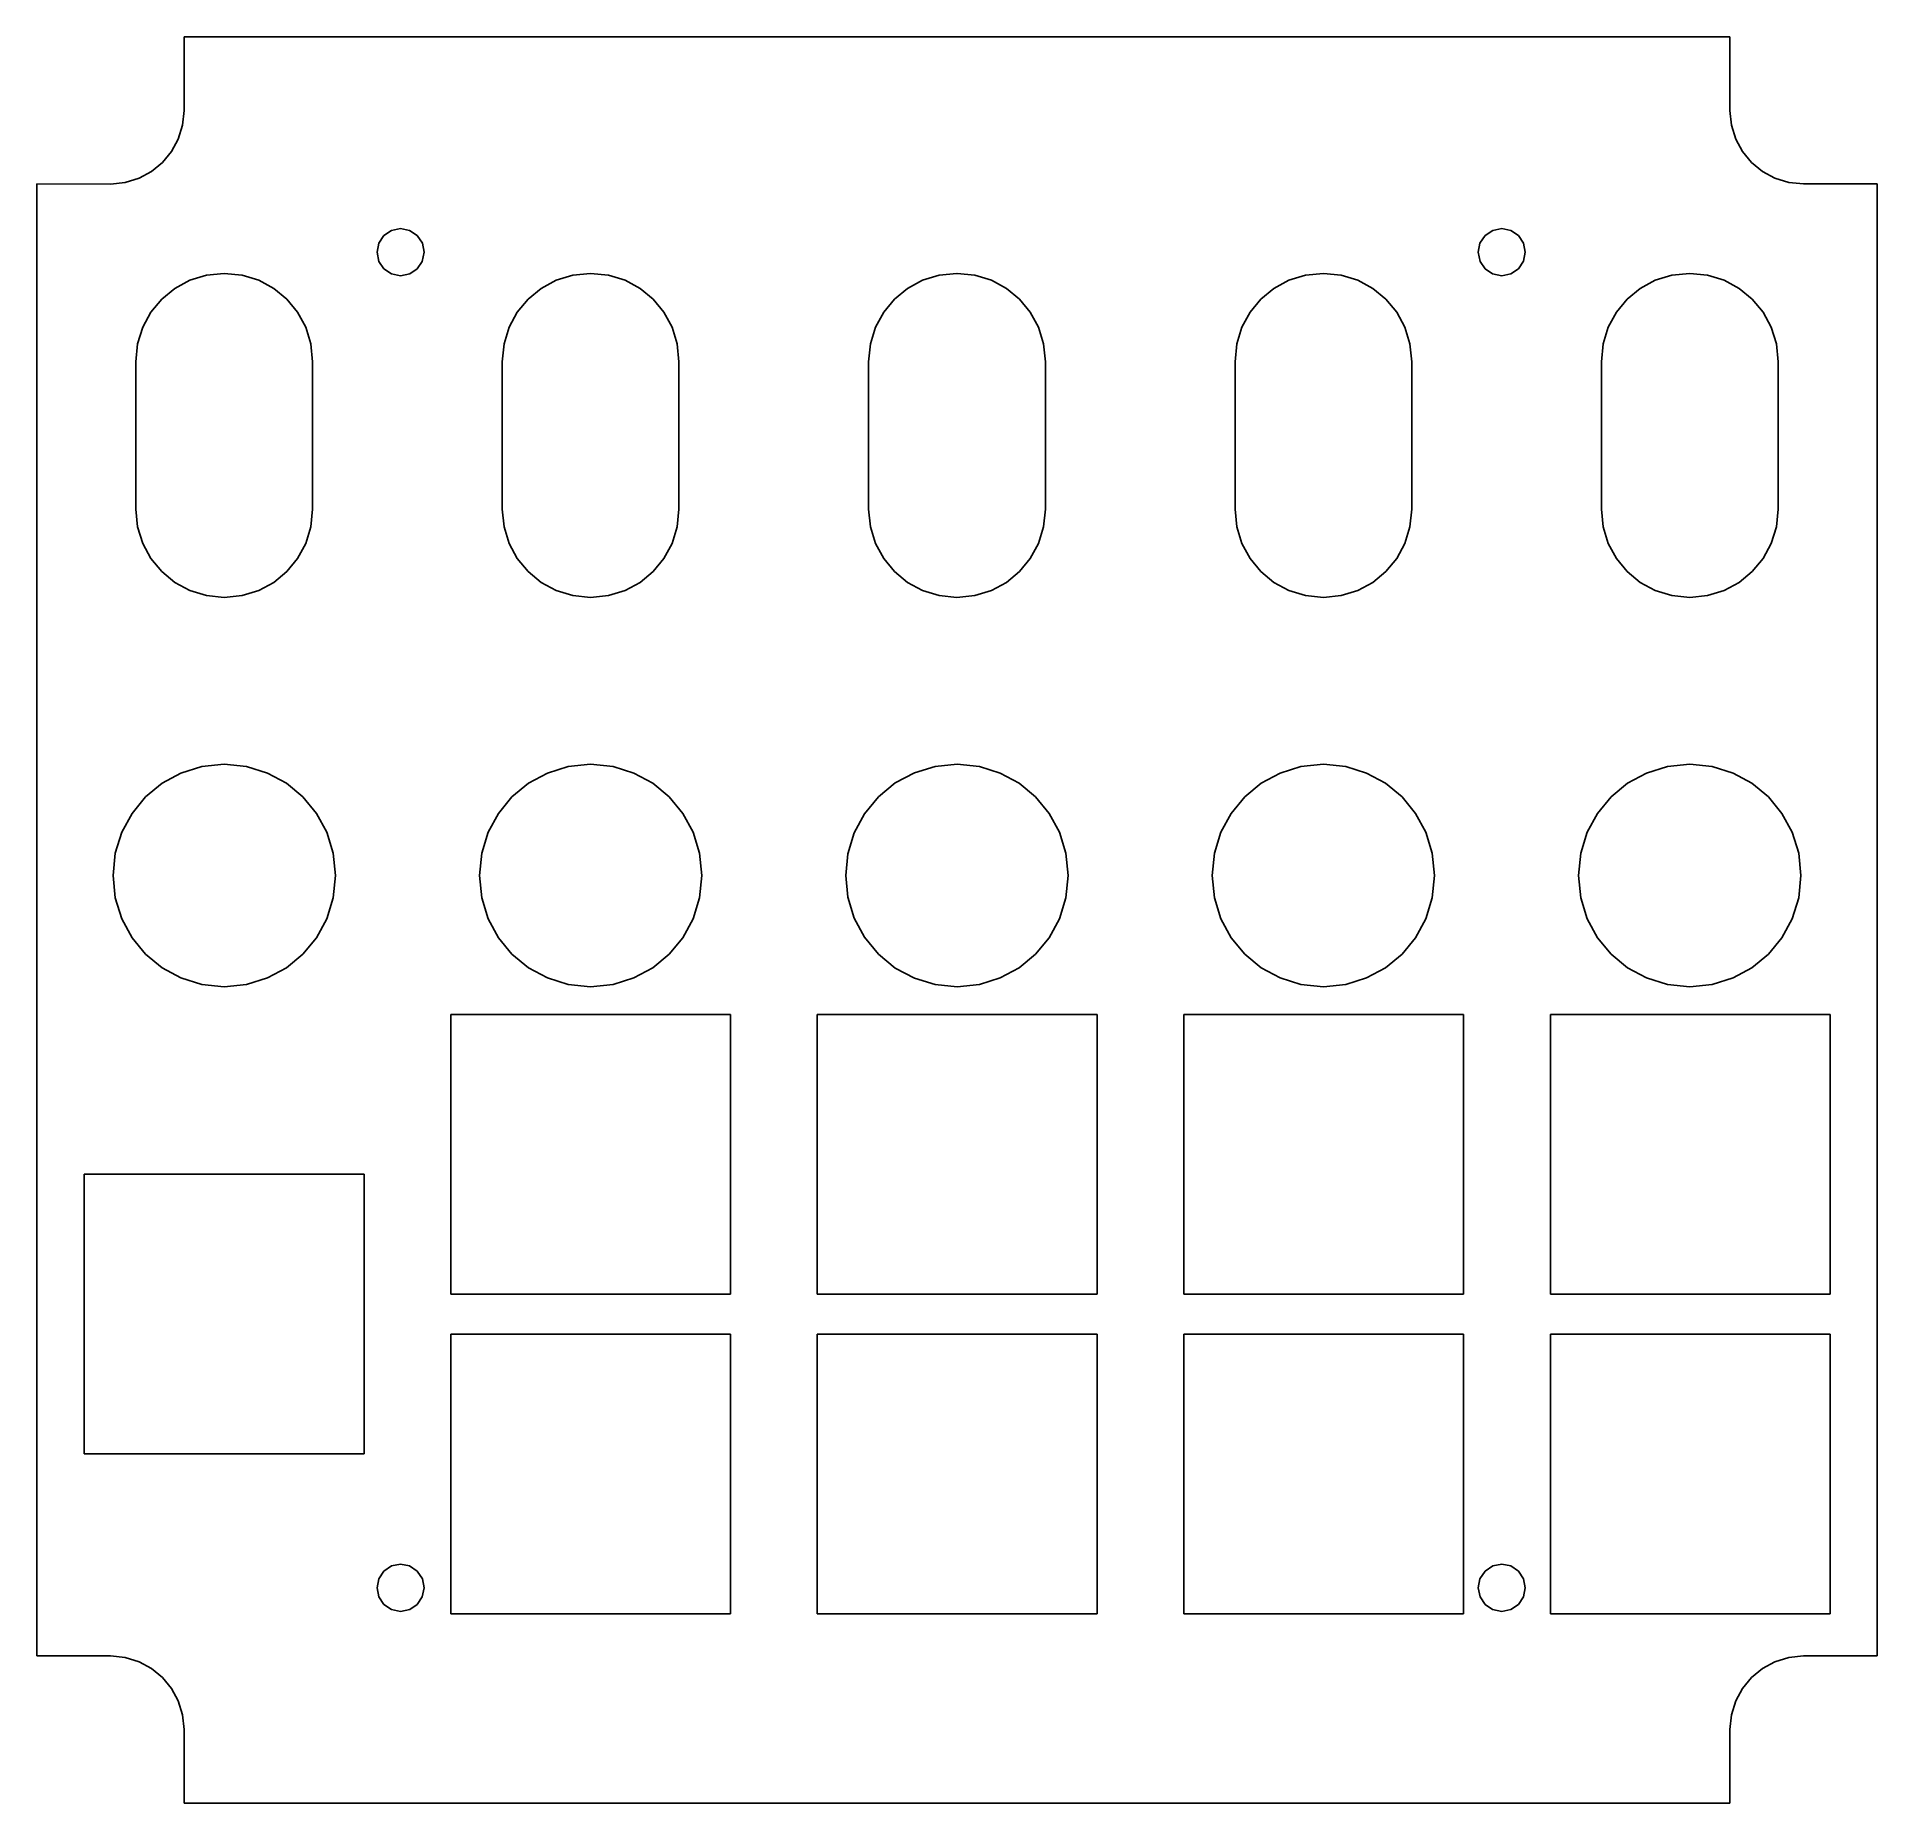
# Model space of a CAD drawing. Extents: x 0 to 125, y 0 to 120.
import ezdxf

# ---------------------------------------------------------------- set-up
doc = ezdxf.new("R2010")
doc.units = 0

msp = doc.modelspace()

# ---------------------------------------------------------------- linework, layer by layer
at = {"layer": 'Capa 1'}
for p, q in [((10.0379, 119.962), (10.0379, 114.965)), ((115, 119.962), (10.0379, 119.962)), ((114.99979, 114.9656), (115, 119.962)), ((115.101431, 113.958579), (114.99979, 114.9656)), ((9.936256, 113.957979), (9.644856, 113.020041)), ((10.0379, 114.965), (9.936256, 113.957979)), ((115.392824, 113.020641), (115.101431, 113.958579)), ((9.644856, 113.020041), (9.18381, 112.17128)), ((115.853862, 112.17188), (115.392824, 113.020641)), ((8.573226, 111.43179), (7.833214, 110.821663)), ((9.18381, 112.17128), (8.573226, 111.43179)), ((116.464438, 111.43239), (115.853862, 112.17188)), ((117.204446, 110.822263), (116.464438, 111.43239)), ((5.03769, 109.9684), (0.037989, 109.969)), ((0.037989, 109.969), (0.037989, 10.0317)), ((6.045337, 110.069875), (5.03769, 109.9684)), ((6.983881, 110.360994), (6.045337, 110.069875)), ((7.833214, 110.821663), (6.983881, 110.360994)), ((118.05378, 110.361594), (117.204446, 110.822263)), ((118.992333, 110.070475), (118.05378, 110.361594)), ((120, 109.969), (118.992333, 110.070475)), ((125, 109.969), (120, 109.969)), ((125, 10.0317), (125, 109.969)), ((23.262663, 105.949479), (23.609445, 106.468687)), ((23.609445, 106.468687), (24.12854, 106.815638)), ((24.12854, 106.815638), (24.7409, 106.9375)), ((24.7409, 106.9375), (25.35326, 106.815638)), ((24.7409, 106.9375), (24.7409, 106.9375)), ((25.35326, 106.815638), (25.872355, 106.468687)), ((25.872355, 106.468687), (26.219137, 105.949479)), ((98.028663, 105.949479), (98.375445, 106.468687)), ((98.375445, 106.468687), (98.89454, 106.815638)), ((98.89454, 106.815638), (99.5069, 106.9375)), ((99.5069, 106.9375), (100.11942, 106.815788)), ((99.5069, 106.9375), (99.5069, 106.9375)), ((100.11942, 106.815788), (100.638691, 106.468871)), ((100.638691, 106.468871), (100.985608, 105.9496)), ((23.141, 105.33708), (23.262663, 105.949479)), ((23.266755, 104.714344), (23.141, 105.33708)), ((26.3408, 105.33708), (26.215045, 104.714344)), ((26.219137, 105.949479), (26.3408, 105.33708)), ((97.907, 105.33708), (98.028663, 105.949479)), ((98.032755, 104.714344), (97.907, 105.33708)), ((101.10732, 105.33708), (100.985458, 104.72472)), ((100.985608, 105.9496), (101.10732, 105.33708)), ((10.424095, 103.432964), (11.551692, 103.781567)), ((11.551692, 103.781567), (12.76382, 103.90305)), ((12.76382, 103.90305), (12.7639, 103.90307)), ((12.7639, 103.90307), (13.976053, 103.781587)), ((13.976053, 103.781587), (15.103711, 103.432983)), ((23.609629, 104.205809), (23.266755, 104.714344)), ((24.118164, 103.862935), (23.609629, 104.205809)), ((24.7409, 103.73718), (24.118164, 103.862935)), ((25.363636, 103.862935), (24.7409, 103.73718)), ((25.872171, 104.205809), (25.363636, 103.862935)), ((26.215045, 104.714344), (25.872171, 104.205809)), ((35.301535, 103.432964), (36.429194, 103.781567)), ((36.429194, 103.781567), (37.64135, 103.90305)), ((37.64135, 103.90305), (37.6415, 103.90307)), ((37.6415, 103.90307), (38.85365, 103.781587)), ((38.85365, 103.781587), (39.981306, 103.432983)), ((60.179135, 103.432964), (61.306794, 103.781567)), ((61.306794, 103.781567), (62.51895, 103.90305)), ((62.51895, 103.90305), (62.5191, 103.90307)), ((62.5191, 103.90307), (63.731234, 103.781587)), ((63.731234, 103.781587), (64.858834, 103.432983)), ((85.056205, 103.432964), (86.183802, 103.781567)), ((86.183802, 103.781567), (87.39593, 103.90305)), ((87.39593, 103.90305), (87.3961, 103.90307)), ((87.3961, 103.90307), (88.608259, 103.781587)), ((88.608259, 103.781587), (89.735919, 103.432983)), ((98.375629, 104.205809), (98.032755, 104.714344)), ((98.884164, 103.862935), (98.375629, 104.205809)), ((99.5069, 103.73718), (98.884164, 103.862935)), ((100.119299, 103.858843), (99.5069, 103.73718)), ((100.638507, 104.205625), (100.119299, 103.858843)), ((100.985458, 104.72472), (100.638507, 104.205625)), ((109.933314, 103.432964), (111.060979, 103.781567)), ((111.060979, 103.781567), (112.27315, 103.90305)), ((112.27315, 103.90305), (112.2737, 103.90307)), ((112.2737, 103.90307), (113.485827, 103.781587)), ((113.485827, 103.781587), (114.613473, 103.432983)), ((8.517531, 102.149475), (9.404788, 102.88101)), ((9.404788, 102.88101), (10.424095, 103.432964)), ((15.103711, 103.432983), (16.123101, 102.881028)), ((16.123101, 102.881028), (17.010453, 102.149491)), ((33.394794, 102.149475), (34.282145, 102.88101)), ((34.282145, 102.88101), (35.301535, 103.432964)), ((39.981306, 103.432983), (41.000696, 102.881028)), ((41.000696, 102.881028), (41.888049, 102.149491)), ((58.272394, 102.149475), (59.159745, 102.88101)), ((59.159745, 102.88101), (60.179135, 103.432964)), ((64.858834, 103.432983), (65.878141, 102.881028)), ((65.878141, 102.881028), (66.765396, 102.149491)), ((83.149641, 102.149475), (84.036898, 102.88101)), ((84.036898, 102.88101), (85.056205, 103.432964)), ((89.735919, 103.432983), (90.75531, 102.881028)), ((90.75531, 102.881028), (91.64266, 102.149491)), ((108.026575, 102.149475), (108.913923, 102.88101)), ((108.913923, 102.88101), (109.933314, 103.432964)), ((114.613473, 103.432983), (115.632861, 102.881028)), ((115.632861, 102.881028), (116.520219, 102.149491)), ((7.234205, 100.242736), (7.786084, 101.262127)), ((7.786084, 101.262127), (8.517531, 102.149475)), ((17.010453, 102.149491), (17.741995, 101.262143)), ((17.741995, 101.262143), (18.293956, 100.242752)), ((32.111293, 100.242736), (32.663253, 101.262127)), ((32.663253, 101.262127), (33.394794, 102.149475)), ((41.888049, 102.149491), (42.619592, 101.262143)), ((42.619592, 101.262143), (43.171554, 100.242752)), ((56.988893, 100.242736), (57.540853, 101.262127)), ((57.540853, 101.262127), (58.272394, 102.149475)), ((66.765396, 102.149491), (67.496842, 101.262143)), ((67.496842, 101.262143), (68.048718, 100.242752)), ((81.866315, 100.242736), (82.418194, 101.262127)), ((82.418194, 101.262127), (83.149641, 102.149475)), ((91.64266, 102.149491), (92.3742, 101.262143)), ((92.3742, 101.262143), (92.926158, 100.242752)), ((106.743086, 100.242736), (107.29504, 101.262127)), ((107.29504, 101.262127), (108.026575, 102.149475)), ((116.520219, 102.149491), (117.251771, 101.262143)), ((117.251771, 101.262143), (117.803743, 100.242752)), ((6.885654, 99.115071), (7.234205, 100.242736)), ((18.293956, 100.242752), (18.642565, 99.115088)), ((31.762685, 99.115071), (32.111293, 100.242736)), ((43.171554, 100.242752), (43.520164, 99.115088)), ((56.640285, 99.115071), (56.988893, 100.242736)), ((68.048718, 100.242752), (68.397267, 99.115088)), ((81.517764, 99.115071), (81.866315, 100.242736)), ((92.926158, 100.242752), (93.274765, 99.115088)), ((106.394483, 99.115071), (106.743086, 100.242736)), ((117.803743, 100.242752), (118.152361, 99.115088)), ((6.76419, 97.9029), (6.885654, 99.115071)), ((18.642565, 99.115088), (18.76405, 97.90292)), ((31.6412, 97.9029), (31.762685, 99.115071)), ((43.520164, 99.115088), (43.64165, 97.90292)), ((56.5188, 97.9029), (56.640285, 99.115071)), ((68.397267, 99.115088), (68.51873, 97.90292)), ((81.3963, 97.9029), (81.517764, 99.115071)), ((93.274765, 99.115088), (93.39625, 97.90292)), ((106.273, 97.9029), (106.394483, 99.115071)), ((118.152361, 99.115088), (118.27385, 97.90292)), ((6.76422, 87.9029), (6.76419, 97.9029)), ((18.76405, 97.90292), (18.764, 87.9029)), ((31.6412, 87.9029), (31.6412, 97.9029)), ((43.64165, 97.90292), (43.6415, 87.9029)), ((56.51882, 87.9029), (56.5188, 97.9029)), ((68.51873, 97.90292), (68.5186, 87.9029)), ((81.39632, 87.9029), (81.3963, 97.9029)), ((93.39625, 97.90292), (93.3961, 87.9029)), ((106.2737, 87.9029), (106.273, 97.9029)), ((118.27385, 97.90292), (118.274, 87.9029)), ((6.885684, 86.690784), (6.76422, 87.9029)), ((18.764, 87.9029), (18.642515, 86.690784)), ((31.762685, 86.690781), (31.6412, 87.9029)), ((43.6415, 87.9029), (43.520014, 86.690781)), ((56.640305, 86.690778), (56.51882, 87.9029)), ((68.5186, 87.9029), (68.397137, 86.690778)), ((81.517784, 86.690775), (81.39632, 87.9029)), ((93.3961, 87.9029), (93.274615, 86.690775)), ((106.395183, 86.690773), (106.2737, 87.9029)), ((118.274, 87.9029), (118.152511, 86.690773)), ((7.234235, 85.563144), (6.885684, 86.690784)), ((18.642515, 86.690784), (18.293906, 85.563144)), ((32.111293, 85.56314), (31.762685, 86.690781)), ((43.520014, 86.690781), (43.171404, 85.56314)), ((56.988913, 85.563136), (56.640305, 86.690778)), ((68.397137, 86.690778), (68.048588, 85.563136)), ((81.866335, 85.563132), (81.517784, 86.690775)), ((93.274615, 86.690775), (92.926008, 85.563132)), ((106.743786, 85.563127), (106.395183, 86.690773)), ((118.152511, 86.690773), (117.803893, 85.563127)), ((7.786114, 84.543756), (7.234235, 85.563144)), ((18.293906, 85.563144), (17.741945, 84.543756)), ((32.663253, 84.543752), (32.111293, 85.56314)), ((43.171404, 85.56314), (42.619442, 84.543752)), ((57.540873, 84.543748), (56.988913, 85.563136)), ((68.048588, 85.563136), (67.496712, 84.543748)), ((82.418214, 84.543743), (81.866335, 85.563132)), ((92.926008, 85.563132), (92.37405, 84.543743)), ((107.29574, 84.543739), (106.743786, 85.563127)), ((117.803893, 85.563127), (117.251921, 84.543739)), ((8.517561, 83.656396), (7.786114, 84.543756)), ((17.741945, 84.543756), (17.010402, 83.656396)), ((33.394794, 83.656393), (32.663253, 84.543752)), ((42.619442, 84.543752), (41.887899, 83.656393)), ((58.272414, 83.656389), (57.540873, 84.543748)), ((67.496712, 84.543748), (66.765266, 83.656389)), ((83.149661, 83.656385), (82.418214, 84.543743)), ((92.37405, 84.543743), (91.64251, 83.656385)), ((108.027275, 83.656381), (107.29574, 84.543739)), ((117.251921, 84.543739), (116.520369, 83.656381)), ((9.404818, 82.92484), (8.517561, 83.656396)), ((10.424125, 82.372863), (9.404818, 82.92484)), ((16.123051, 82.92484), (15.103661, 82.372863)), ((17.010402, 83.656396), (16.123051, 82.92484)), ((34.282145, 82.924837), (33.394794, 83.656393)), ((35.301535, 82.372861), (34.282145, 82.924837)), ((41.000546, 82.924837), (39.981156, 82.372861)), ((41.887899, 83.656393), (41.000546, 82.924837)), ((59.159765, 82.924834), (58.272414, 83.656389)), ((60.179155, 82.37286), (59.159765, 82.924834)), ((65.878011, 82.924834), (64.858704, 82.37286)), ((66.765266, 83.656389), (65.878011, 82.924834)), ((84.036918, 82.924832), (83.149661, 83.656385)), ((85.056225, 82.372858), (84.036918, 82.924832)), ((90.75516, 82.924832), (89.735769, 82.372858)), ((91.64251, 83.656385), (90.75516, 82.924832)), ((108.914623, 82.924829), (108.027275, 83.656381)), ((109.934014, 82.372857), (108.914623, 82.924829)), ((115.633011, 82.924829), (114.613623, 82.372857)), ((116.520369, 83.656381), (115.633011, 82.924829)), ((11.551722, 82.024241), (10.424125, 82.372863)), ((12.76385, 81.90275), (11.551722, 82.024241)), ((13.976003, 82.024241), (12.76385, 81.90275)), ((15.103661, 82.372863), (13.976003, 82.024241)), ((36.429194, 82.02424), (35.301535, 82.372861)), ((37.64135, 81.90275), (36.429194, 82.02424)), ((38.8535, 82.02424), (37.64135, 81.90275)), ((39.981156, 82.372861), (38.8535, 82.02424)), ((61.306814, 82.02424), (60.179155, 82.37286)), ((62.51897, 81.90275), (61.306814, 82.02424)), ((63.731104, 82.02424), (62.51897, 81.90275)), ((64.858704, 82.37286), (63.731104, 82.02424)), ((86.183822, 82.02424), (85.056225, 82.372858)), ((87.39595, 81.90275), (86.183822, 82.02424)), ((88.608109, 82.02424), (87.39595, 81.90275)), ((89.735769, 82.372858), (88.608109, 82.02424)), ((111.061679, 82.024239), (109.934014, 82.372857)), ((112.27385, 81.90275), (111.061679, 82.024239)), ((113.485977, 82.024239), (112.27385, 81.90275)), ((114.613623, 82.372857), (113.485977, 82.024239)), ((9.825239, 69.976841), (11.242432, 70.416771)), ((11.242432, 70.416771), (12.764, 70.57017)), ((12.764, 70.57017), (14.285568, 70.416771)), ((12.764, 70.57017), (12.764, 70.57017)), ((14.285568, 70.416771), (15.702761, 69.976841)), ((34.702839, 69.976841), (36.120032, 70.416771)), ((36.120032, 70.416771), (37.6416, 70.57017)), ((37.6416, 70.57017), (39.163168, 70.416771)), ((37.6416, 70.57017), (37.6416, 70.57017)), ((39.163168, 70.416771), (40.580361, 69.976841)), ((58.330267, 69.301849), (59.629821, 69.995593)), ((59.629821, 69.995593), (61.039335, 70.423835)), ((61.039335, 70.423835), (62.5192, 70.57017)), ((62.5192, 70.57017), (64.040768, 70.416771)), ((62.5192, 70.57017), (62.5192, 70.57017)), ((64.040768, 70.416771), (65.457961, 69.976841)), ((84.457442, 69.976838), (85.874634, 70.416769)), ((85.874634, 70.416769), (87.3962, 70.57017)), ((87.3962, 70.57017), (88.917768, 70.416771)), ((87.3962, 70.57017), (87.3962, 70.57017)), ((88.917768, 70.416771), (90.334961, 69.976841)), ((109.335039, 69.976841), (110.752232, 70.416771)), ((110.752232, 70.416771), (112.2738, 70.57017)), ((112.2738, 70.57017), (113.795366, 70.416769)), ((112.2738, 70.57017), (112.2738, 70.57017)), ((113.795366, 70.416769), (115.212558, 69.976838)), ((7.425414, 68.358826), (8.54278, 69.280739)), ((8.54278, 69.280739), (9.825239, 69.976841)), ((15.702761, 69.976841), (16.98522, 69.280739)), ((16.98522, 69.280739), (18.102586, 68.358826)), ((32.303014, 68.358826), (33.42038, 69.280739)), ((33.42038, 69.280739), (34.702839, 69.976841)), ((40.580361, 69.976841), (41.86282, 69.280739)), ((41.86282, 69.280739), (42.980186, 68.358826)), ((57.180284, 68.359007), (58.330267, 69.301849)), ((65.457961, 69.976841), (66.74042, 69.280739)), ((66.74042, 69.280739), (67.857786, 68.358826)), ((82.05762, 68.358823), (83.174984, 69.280736)), ((83.174984, 69.280736), (84.457442, 69.976838)), ((90.334961, 69.976841), (91.61742, 69.280739)), ((91.61742, 69.280739), (92.734786, 68.358826)), ((106.935214, 68.358826), (108.05258, 69.280739)), ((108.05258, 69.280739), (109.335039, 69.976841)), ((115.212558, 69.976838), (116.495016, 69.280736)), ((116.495016, 69.280736), (117.61238, 68.358823)), ((6.503501, 67.24146), (7.425414, 68.358826)), ((18.102586, 68.358826), (19.024499, 67.24146)), ((31.381101, 67.24146), (32.303014, 68.358826)), ((42.980186, 68.358826), (43.902099, 67.24146)), ((56.237364, 67.209087), (57.180284, 68.359007)), ((67.857786, 68.358826), (68.779699, 67.24146)), ((81.135709, 67.241457), (82.05762, 68.358823)), ((92.734786, 68.358826), (93.656699, 67.24146)), ((106.013301, 67.24146), (106.935214, 68.358826)), ((117.61238, 68.358823), (118.534291, 67.241457)), ((5.807399, 65.959001), (6.503501, 67.24146)), ((19.024499, 67.24146), (19.720601, 65.959001)), ((30.684999, 65.959001), (31.381101, 67.24146)), ((43.902099, 67.24146), (44.598201, 65.959001)), ((55.543532, 65.90958), (56.237364, 67.209087)), ((68.779699, 67.24146), (69.475801, 65.959001)), ((80.439608, 65.958999), (81.135709, 67.241457)), ((93.656699, 67.24146), (94.352801, 65.959001)), ((105.317199, 65.959001), (106.013301, 67.24146)), ((118.534291, 67.241457), (119.230392, 65.958999)), ((5.367469, 64.541808), (5.807399, 65.959001)), ((19.720601, 65.959001), (20.160531, 64.541808)), ((30.245069, 64.541808), (30.684999, 65.959001)), ((44.598201, 65.959001), (45.038131, 64.541808)), ((55.115194, 64.500095), (55.543532, 65.90958)), ((69.475801, 65.959001), (69.915731, 64.541808)), ((79.999679, 64.541807), (80.439608, 65.958999)), ((94.352801, 65.959001), (94.792731, 64.541808)), ((104.877269, 64.541808), (105.317199, 65.959001)), ((119.230392, 65.958999), (119.670321, 64.541807)), ((5.21407, 63.02024), (5.367469, 64.541808)), ((20.160531, 64.541808), (20.31393, 63.02024)), ((30.09167, 63.02024), (30.245069, 64.541808)), ((45.038131, 64.541808), (45.19153, 63.02024)), ((54.96876, 63.02024), (55.115194, 64.500095)), ((69.915731, 64.541808), (70.06913, 63.02024)), ((79.84628, 63.02024), (79.999679, 64.541807)), ((94.792731, 64.541808), (94.94613, 63.02024)), ((104.72387, 63.02024), (104.877269, 64.541808)), ((119.670321, 64.541807), (119.82372, 63.02024)), ((5.367471, 61.498674), (5.21407, 63.02024)), ((20.31393, 63.02024), (20.160529, 61.498674)), ((30.245071, 61.498674), (30.09167, 63.02024)), ((45.19153, 63.02024), (45.038129, 61.498674)), ((55.115196, 61.540387), (54.96876, 63.02024)), ((70.06913, 63.02024), (69.915729, 61.498674)), ((79.999681, 61.498675), (79.84628, 63.02024)), ((94.94613, 63.02024), (94.792729, 61.498674)), ((104.877271, 61.498674), (104.72387, 63.02024)), ((119.82372, 63.02024), (119.670319, 61.498675)), ((5.807402, 60.081482), (5.367471, 61.498674)), ((20.160529, 61.498674), (19.720598, 60.081482)), ((30.685002, 60.081482), (30.245071, 61.498674)), ((45.038129, 61.498674), (44.598198, 60.081482)), ((55.543535, 60.130903), (55.115196, 61.540387)), ((69.915729, 61.498674), (69.475798, 60.081482)), ((80.439611, 60.081484), (79.999681, 61.498675)), ((94.792729, 61.498674), (94.352798, 60.081482)), ((105.317202, 60.081482), (104.877271, 61.498674)), ((119.670319, 61.498675), (119.230389, 60.081484)), ((6.503504, 58.799024), (5.807402, 60.081482)), ((19.720598, 60.081482), (19.024496, 58.799024)), ((31.381104, 58.799024), (30.685002, 60.081482)), ((44.598198, 60.081482), (43.902096, 58.799024)), ((56.237368, 58.831398), (55.543535, 60.130903)), ((69.475798, 60.081482), (68.779696, 58.799024)), ((81.135712, 58.799028), (80.439611, 60.081484)), ((94.352798, 60.081482), (93.656696, 58.799024)), ((106.013304, 58.799024), (105.317202, 60.081482)), ((119.230389, 60.081484), (118.534288, 58.799028)), ((7.425417, 57.68166), (6.503504, 58.799024)), ((19.024496, 58.799024), (18.102583, 57.68166)), ((32.303017, 57.68166), (31.381104, 58.799024)), ((43.902096, 58.799024), (42.980183, 57.68166)), ((57.180288, 57.68148), (56.237368, 58.831398)), ((68.779696, 58.799024), (67.857783, 57.68166)), ((82.057624, 57.681664), (81.135712, 58.799028)), ((93.656696, 58.799024), (92.734783, 57.68166)), ((106.935217, 57.68166), (106.013304, 58.799024)), ((118.534288, 58.799028), (117.612376, 57.681664)), ((8.542783, 56.759749), (7.425417, 57.68166)), ((18.102583, 57.68166), (16.985217, 56.759749)), ((33.420383, 56.759749), (32.303017, 57.68166)), ((42.980183, 57.68166), (41.862817, 56.759749)), ((58.33027, 56.738639), (57.180288, 57.68148)), ((67.857783, 57.68166), (66.740417, 56.759749)), ((83.174988, 56.759752), (82.057624, 57.681664)), ((92.734783, 57.68166), (91.617417, 56.759749)), ((108.052583, 56.759749), (106.935217, 57.68166)), ((117.612376, 57.681664), (116.495012, 56.759752)), ((9.825241, 56.063648), (8.542783, 56.759749)), ((16.985217, 56.759749), (15.702759, 56.063648)), ((34.702841, 56.063648), (33.420383, 56.759749)), ((41.862817, 56.759749), (40.580359, 56.063648)), ((59.629823, 56.044896), (58.33027, 56.738639)), ((66.740417, 56.759749), (65.457959, 56.063648)), ((84.457444, 56.063651), (83.174988, 56.759752)), ((91.617417, 56.759749), (90.334959, 56.063648)), ((109.335041, 56.063648), (108.052583, 56.759749)), ((116.495012, 56.759752), (115.212556, 56.063651)), ((11.242433, 55.623719), (9.825241, 56.063648)), ((12.764, 55.47032), (11.242433, 55.623719)), ((14.285567, 55.623719), (12.764, 55.47032)), ((15.702759, 56.063648), (14.285567, 55.623719)), ((36.120033, 55.623719), (34.702841, 56.063648)), ((37.6416, 55.47032), (36.120033, 55.623719)), ((39.163167, 55.623719), (37.6416, 55.47032)), ((40.580359, 56.063648), (39.163167, 55.623719)), ((61.039337, 55.616654), (59.629823, 56.044896)), ((62.5192, 55.47032), (61.039337, 55.616654)), ((64.040767, 55.623719), (62.5192, 55.47032)), ((65.457959, 56.063648), (64.040767, 55.623719)), ((85.874635, 55.623721), (84.457444, 56.063651)), ((87.3962, 55.47032), (85.874635, 55.623721)), ((88.917767, 55.623719), (87.3962, 55.47032)), ((90.334959, 56.063648), (88.917767, 55.623719)), ((110.752233, 55.623719), (109.335041, 56.063648)), ((112.2738, 55.47032), (110.752233, 55.623719)), ((113.795365, 55.623721), (112.2738, 55.47032)), ((115.212556, 56.063651), (113.795365, 55.623721)), ((28.1412, 34.5935), (28.1415, 53.59347)), ((28.1415, 53.59347), (47.1416, 53.5934)), ((47.1416, 53.5934), (47.1416, 34.5935)), ((53.0296, 34.5935), (53.0299, 53.59347)), ((53.0299, 53.59347), (72.03, 53.5934)), ((72.03, 53.5934), (72.03, 34.5935)), ((77.9185, 34.5935), (77.9188, 53.59347)), ((77.9188, 53.59347), (96.9184, 53.5934)), ((96.9184, 53.5934), (96.9184, 34.5935)), ((102.807, 34.5935), (102.8072, 53.59347)), ((102.8072, 53.59347), (121.807, 53.5934)), ((121.807, 53.5934), (121.807, 34.5935)), ((3.26415, 23.7482), (3.2644, 42.74817)), ((3.2644, 42.74817), (22.264, 42.7481)), ((22.264, 42.7481), (22.264, 23.7482)), ((47.1416, 34.5935), (28.1412, 34.5935)), ((72.03, 34.5935), (53.0296, 34.5935)), ((96.9184, 34.5935), (77.9185, 34.5935)), ((121.807, 34.5935), (102.807, 34.5935)), ((28.1412, 12.8863), (28.1414, 31.88627)), ((28.1414, 31.88627), (47.1416, 31.8862)), ((47.1416, 31.8862), (47.1416, 12.8863)), ((53.0296, 12.8863), (53.0298, 31.88627)), ((53.0298, 31.88627), (72.03, 31.8862)), ((72.03, 31.8862), (72.03, 12.8863)), ((77.9185, 12.8863), (77.9187, 31.88627)), ((77.9187, 31.88627), (96.9184, 31.8862)), ((96.9184, 31.8862), (96.9184, 12.8863)), ((102.807, 12.8863), (102.8071, 31.88627)), ((102.8071, 31.88627), (121.807, 31.8862)), ((121.807, 31.8862), (121.807, 12.8863)), ((22.264, 23.7482), (3.26415, 23.7482)), ((24.12854, 16.141538), (24.7409, 16.2634)), ((24.7409, 16.2634), (25.35326, 16.141538)), ((24.7409, 16.2634), (24.7409, 16.2634)), ((98.89454, 16.141538), (99.5069, 16.2634)), ((99.5069, 16.2634), (100.11942, 16.141688)), ((99.5069, 16.2634), (99.5069, 16.2634)), ((23.141, 14.66298), (23.262663, 15.275379)), ((23.262663, 15.275379), (23.609445, 15.794587)), ((23.609445, 15.794587), (24.12854, 16.141538)), ((25.35326, 16.141538), (25.872355, 15.794587)), ((25.872355, 15.794587), (26.219137, 15.275379)), ((26.219137, 15.275379), (26.3408, 14.66298)), ((97.907, 14.66298), (98.028663, 15.275379)), ((98.028663, 15.275379), (98.375445, 15.794587)), ((98.375445, 15.794587), (98.89454, 16.141538)), ((100.11942, 16.141688), (100.638691, 15.794771)), ((100.638691, 15.794771), (100.985608, 15.2755)), ((100.985608, 15.2755), (101.10732, 14.66298)), ((23.266755, 14.040244), (23.141, 14.66298)), ((23.609629, 13.531709), (23.266755, 14.040244)), ((26.215045, 14.040244), (25.872171, 13.531709)), ((26.3408, 14.66298), (26.215045, 14.040244)), ((98.032755, 14.040244), (97.907, 14.66298)), ((98.375629, 13.531709), (98.032755, 14.040244)), ((100.985458, 14.05062), (100.638507, 13.531525)), ((101.10732, 14.66298), (100.985458, 14.05062)), ((24.118164, 13.188835), (23.609629, 13.531709)), ((24.7409, 13.06308), (24.118164, 13.188835)), ((25.363636, 13.188835), (24.7409, 13.06308)), ((25.872171, 13.531709), (25.363636, 13.188835)), ((47.1416, 12.8863), (28.1412, 12.8863)), ((72.03, 12.8863), (53.0296, 12.8863)), ((96.9184, 12.8863), (77.9185, 12.8863)), ((98.884164, 13.188835), (98.375629, 13.531709)), ((99.5069, 13.06308), (98.884164, 13.188835)), ((100.119299, 13.184743), (99.5069, 13.06308)), ((100.638507, 13.531525), (100.119299, 13.184743)), ((121.807, 12.8863), (102.807, 12.8863)), ((0.037989, 10.0317), (5.03768, 10.0317)), ((5.03768, 10.0317), (6.045327, 9.930222)), ((118.992543, 9.930262), (120.00021, 10.03174)), ((120.00021, 10.03174), (125, 10.0317)), ((6.045327, 9.930222), (6.983871, 9.639101)), ((6.983871, 9.639101), (7.833204, 9.17843)), ((7.833204, 9.17843), (8.573216, 8.568303)), ((116.464647, 8.568342), (117.204656, 9.17847)), ((117.204656, 9.17847), (118.05399, 9.639141)), ((118.05399, 9.639141), (118.992543, 9.930262)), ((8.573216, 8.568303), (9.1838, 7.828813)), ((9.1838, 7.828813), (9.644846, 6.980053)), ((115.393034, 6.980093), (115.854072, 7.828852)), ((115.854072, 7.828852), (116.464647, 8.568342)), ((9.644846, 6.980053), (9.936246, 6.042118)), ((115.101641, 6.042158), (115.393034, 6.980093)), ((9.936246, 6.042118), (10.03789, 5.0351)), ((10.03789, 5.0351), (10.0379, 0.03802)), ((115, 5.03514), (115.101641, 6.042158)), ((115, 0.03802), (115, 5.03514)), ((10.0379, 0.03802), (115, 0.03802))]:
    msp.add_line(p, q, dxfattribs=at)

doc.saveas('drawing.dxf')
